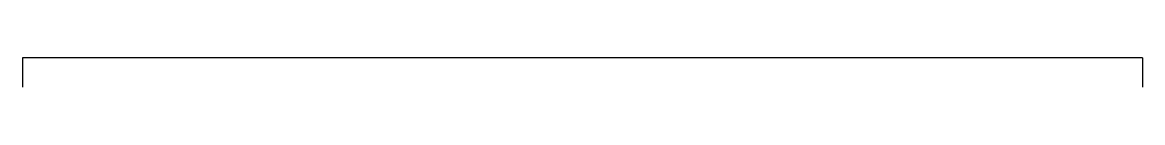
# Model space of a CAD drawing. Header units: metres. Extents: x -284.2 to -208.3, y 975.8 to 977.8.
import ezdxf

# ---------------------------------------------------------------- set-up
doc = ezdxf.new("R2010")
doc.units = ezdxf.units.M

msp = doc.modelspace()

# ---------------------------------------------------------------- linework, layer by layer
at = {"layer": 'FP-Stair', "elevation": -0.681}
for points in [[(-208.256, 977.833), (-284.246, 977.833), (-284.246, 975.833)], [(-208.256, 977.833), (-208.256, 975.833)]]:
    msp.add_lwpolyline(points, dxfattribs=at)

doc.saveas('drawing.dxf')
